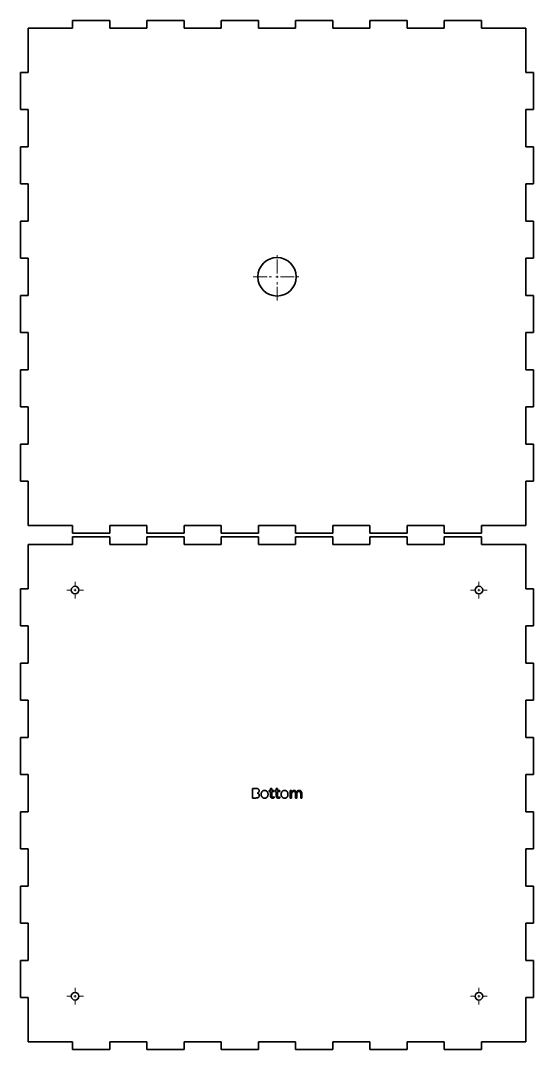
# Model space of a CAD drawing. Header units: millimetres. Extents: x 169 to 1381, y 42 to 1448.
# Drawn here: x 572 to 972, y 645 to 1448 of the extents above; entities that cross this region are included whole.
import ezdxf

# ---------------------------------------------------------------- set-up
doc = ezdxf.new("R2010")
doc.units = ezdxf.units.MM
doc.header["$LTSCALE"] = 0.75
doc.linetypes.add('CENTER2', pattern=[28.575, 19.05, -3.175, 3.175, -3.175])
doc.layers.add('Smart Centers', color=7, linetype='CENTER2', lineweight=18)
doc.layers.add('Visible', color=7, linetype='Continuous', lineweight=35)

# ---------------------------------------------------------------- blocks, each defined once
blk = doc.blocks.new('*U2')
at = {"layer": 'Smart Centers', "color": 0, "ltscale": 0.75, "transparency": 16777216}
for p, q in [((0, 2.678906), (0, 18.5)), ((-18.5, 0), (-2.678906, 0)), ((2.678906, 0), (18.5, 0)), ((0, -18.5), (0, -2.678906))]:
    blk.add_line(p, q, dxfattribs=at)
at = {"layer": 'Smart Centers', "color": 0, "linetype": 'Continuous', "ltscale": 0.75, "transparency": 16777216}
for p, q in [((-0.892969, 0), (0.892969, 0)), ((0, -0.892969), (0, 0.892969))]:
    blk.add_line(p, q, dxfattribs=at)
blk = doc.blocks.new('*U3')
at = {"layer": 'Smart Centers', "color": 0, "ltscale": 0.75, "transparency": 16777216}
for p, q in [((-6.5, 0), (-2.678906, 0)), ((0, 2.678906), (0, 6.5)), ((2.678906, 0), (6.5, 0)), ((0, -6.5), (0, -2.678906))]:
    blk.add_line(p, q, dxfattribs=at)
at = {"layer": 'Smart Centers', "color": 0, "linetype": 'Continuous', "ltscale": 0.75, "transparency": 16777216}
for p, q in [((-0.892969, 0), (0.892969, 0)), ((0, -0.892969), (0, 0.892969))]:
    blk.add_line(p, q, dxfattribs=at)
blk = doc.blocks.new('*U4')
at = {"layer": 'Smart Centers', "color": 0, "ltscale": 0.75, "transparency": 16777216}
for p, q in [((-6.5, 0), (-2.678906, 0)), ((0, 2.678906), (0, 6.5)), ((2.678906, 0), (6.5, 0)), ((0, -6.5), (0, -2.678906))]:
    blk.add_line(p, q, dxfattribs=at)
at = {"layer": 'Smart Centers', "color": 0, "linetype": 'Continuous', "ltscale": 0.75, "transparency": 16777216}
for p, q in [((-0.892969, 0), (0.892969, 0)), ((0, -0.892969), (0, 0.892969))]:
    blk.add_line(p, q, dxfattribs=at)
blk = doc.blocks.new('*U5')
at = {"layer": 'Smart Centers', "color": 0, "ltscale": 0.75, "transparency": 16777216}
for p, q in [((-6.5, 0), (-2.678906, 0)), ((0, 2.678906), (0, 6.5)), ((2.678906, 0), (6.5, 0)), ((0, -6.5), (0, -2.678906))]:
    blk.add_line(p, q, dxfattribs=at)
at = {"layer": 'Smart Centers', "color": 0, "linetype": 'Continuous', "ltscale": 0.75, "transparency": 16777216}
for p, q in [((-0.892969, 0), (0.892969, 0)), ((0, -0.892969), (0, 0.892969))]:
    blk.add_line(p, q, dxfattribs=at)
blk = doc.blocks.new('*U6')
at = {"layer": 'Smart Centers', "color": 0, "ltscale": 0.75, "transparency": 16777216}
for p, q in [((-6.5, 0), (-2.678906, 0)), ((0, 2.678906), (0, 6.5)), ((2.678906, 0), (6.5, 0)), ((0, -6.5), (0, -2.678906))]:
    blk.add_line(p, q, dxfattribs=at)
at = {"layer": 'Smart Centers', "color": 0, "linetype": 'Continuous', "ltscale": 0.75, "transparency": 16777216}
for p, q in [((-0.892969, 0), (0.892969, 0)), ((0, -0.892969), (0, 0.892969))]:
    blk.add_line(p, q, dxfattribs=at)

msp = doc.modelspace()

# ---------------------------------------------------------------- linework, layer by layer
at = {"layer": 'Visible'}
for p, q in [((612.791933, 1448.299296), (612.791933, 1442.299296)), ((641.791933, 1448.299296), (612.791933, 1448.299296)), ((641.791933, 1442.299296), (641.791933, 1448.299296)), ((670.791933, 1448.299296), (670.791933, 1442.299296)), ((699.791933, 1448.299296), (670.791933, 1448.299296)), ((699.791933, 1442.299296), (699.791933, 1448.299296)), ((728.791933, 1448.299296), (728.791933, 1442.299296)), ((757.791933, 1448.299296), (728.791933, 1448.299296)), ((757.791933, 1442.299296), (757.791933, 1448.299296)), ((786.791933, 1448.299296), (786.791933, 1442.299296)), ((815.791933, 1448.299296), (786.791933, 1448.299296)), ((815.791933, 1442.299296), (815.791933, 1448.299296)), ((844.791933, 1448.299296), (844.791933, 1442.299296)), ((873.791933, 1448.299296), (844.791933, 1448.299296)), ((873.791933, 1442.299296), (873.791933, 1448.299296)), ((902.791933, 1448.299296), (902.791933, 1442.299296)), ((931.791933, 1448.299296), (902.791933, 1448.299296)), ((931.791933, 1442.299296), (931.791933, 1448.299296)), ((578.291933, 1442.299296), (578.291933, 1407.799296)), ((612.791933, 1442.299296), (578.291933, 1442.299296)), ((670.791933, 1442.299296), (641.791933, 1442.299296)), ((728.791933, 1442.299296), (699.791933, 1442.299296)), ((786.791933, 1442.299296), (757.791933, 1442.299296)), ((844.791933, 1442.299296), (815.791933, 1442.299296)), ((902.791933, 1442.299296), (873.791933, 1442.299296)), ((966.291933, 1442.299296), (931.791933, 1442.299296)), ((966.291933, 1407.799296), (966.291933, 1442.299296)), ((572.291933, 1407.799296), (572.291933, 1378.799296)), ((578.291933, 1407.799296), (572.291933, 1407.799296)), ((972.291933, 1407.799296), (966.291933, 1407.799296)), ((972.291933, 1378.799296), (972.291933, 1407.799296)), ((572.291933, 1378.799296), (578.291933, 1378.799296)), ((578.291933, 1378.799296), (578.291933, 1349.799296)), ((966.291933, 1378.799296), (972.291933, 1378.799296)), ((966.291933, 1349.799296), (966.291933, 1378.799296)), ((572.291933, 1349.799296), (572.291933, 1320.799296)), ((578.291933, 1349.799296), (572.291933, 1349.799296)), ((972.291933, 1349.799296), (966.291933, 1349.799296)), ((972.291933, 1320.799296), (972.291933, 1349.799296)), ((572.291933, 1320.799296), (578.291933, 1320.799296)), ((578.291933, 1320.799296), (578.291933, 1291.799296)), ((966.291933, 1320.799296), (972.291933, 1320.799296)), ((966.291933, 1291.799296), (966.291933, 1320.799296)), ((572.291933, 1291.799296), (572.291933, 1262.799296)), ((578.291933, 1291.799296), (572.291933, 1291.799296)), ((972.291933, 1291.799296), (966.291933, 1291.799296)), ((972.291933, 1262.799296), (972.291933, 1291.799296)), ((572.291933, 1262.799296), (578.291933, 1262.799296)), ((578.291933, 1262.799296), (578.291933, 1233.799296)), ((966.291933, 1262.799296), (972.291933, 1262.799296)), ((966.291933, 1233.799296), (966.291933, 1262.799296)), ((572.291933, 1233.799296), (572.291933, 1204.799296)), ((578.291933, 1233.799296), (572.291933, 1233.799296)), ((972.291933, 1233.799296), (966.291933, 1233.799296)), ((972.291933, 1204.799296), (972.291933, 1233.799296)), ((572.291933, 1204.799296), (578.291933, 1204.799296)), ((578.291933, 1204.799296), (578.291933, 1175.799296)), ((966.291933, 1204.799296), (972.291933, 1204.799296)), ((966.291933, 1175.799296), (966.291933, 1204.799296)), ((572.291933, 1175.799296), (572.291933, 1146.799296)), ((578.291933, 1175.799296), (572.291933, 1175.799296)), ((972.291933, 1175.799296), (966.291933, 1175.799296)), ((972.291933, 1146.799296), (972.291933, 1175.799296)), ((572.291933, 1146.799296), (578.291933, 1146.799296)), ((578.291933, 1146.799296), (578.291933, 1117.799296)), ((966.291933, 1146.799296), (972.291933, 1146.799296)), ((966.291933, 1117.799296), (966.291933, 1146.799296)), ((572.291933, 1117.799296), (572.291933, 1088.799296)), ((578.291933, 1117.799296), (572.291933, 1117.799296)), ((972.291933, 1117.799296), (966.291933, 1117.799296)), ((972.291933, 1088.799296), (972.291933, 1117.799296)), ((572.291933, 1088.799296), (578.291933, 1088.799296)), ((578.291933, 1088.799296), (578.291933, 1054.299296)), ((966.291933, 1088.799296), (972.291933, 1088.799296)), ((966.291933, 1054.299296), (966.291933, 1088.799296)), ((578.291933, 1054.299296), (612.791933, 1054.299296)), ((612.791933, 1054.299296), (612.791933, 1048.299296)), ((641.791933, 1054.299296), (670.791933, 1054.299296)), ((641.791933, 1048.299296), (641.791933, 1054.299296)), ((670.791933, 1054.299296), (670.791933, 1048.299296)), ((699.791933, 1054.299296), (728.791933, 1054.299296)), ((699.791933, 1048.299296), (699.791933, 1054.299296)), ((728.791933, 1054.299296), (728.791933, 1048.299296)), ((757.791933, 1054.299296), (786.791933, 1054.299296)), ((757.791933, 1048.299296), (757.791933, 1054.299296)), ((786.791933, 1054.299296), (786.791933, 1048.299296)), ((815.791933, 1054.299296), (844.791933, 1054.299296)), ((815.791933, 1048.299296), (815.791933, 1054.299296)), ((844.791933, 1054.299296), (844.791933, 1048.299296)), ((873.791933, 1054.299296), (902.791933, 1054.299296)), ((873.791933, 1048.299296), (873.791933, 1054.299296)), ((902.791933, 1054.299296), (902.791933, 1048.299296)), ((931.791933, 1054.299296), (966.291933, 1054.299296)), ((931.791933, 1048.299296), (931.791933, 1054.299296)), ((612.791933, 1048.299296), (641.791933, 1048.299296)), ((612.791933, 1045.299296), (612.791933, 1039.299296)), ((641.791933, 1045.299296), (612.791933, 1045.299296)), ((641.791933, 1039.299296), (641.791933, 1045.299296)), ((670.791933, 1048.299296), (699.791933, 1048.299296)), ((670.791933, 1045.299296), (670.791933, 1039.299296)), ((699.791933, 1045.299296), (670.791933, 1045.299296)), ((699.791933, 1039.299296), (699.791933, 1045.299296)), ((728.791933, 1048.299296), (757.791933, 1048.299296)), ((728.791933, 1045.299296), (728.791933, 1039.299296)), ((757.791933, 1045.299296), (728.791933, 1045.299296)), ((757.791933, 1039.299296), (757.791933, 1045.299296)), ((786.791933, 1048.299296), (815.791933, 1048.299296)), ((786.791933, 1045.299296), (786.791933, 1039.299296)), ((815.791933, 1045.299296), (786.791933, 1045.299296)), ((815.791933, 1039.299296), (815.791933, 1045.299296)), ((844.791933, 1048.299296), (873.791933, 1048.299296)), ((844.791933, 1045.299296), (844.791933, 1039.299296)), ((873.791933, 1045.299296), (844.791933, 1045.299296)), ((873.791933, 1039.299296), (873.791933, 1045.299296)), ((902.791933, 1048.299296), (931.791933, 1048.299296)), ((902.791933, 1045.299296), (902.791933, 1039.299296)), ((931.791933, 1045.299296), (902.791933, 1045.299296)), ((931.791933, 1039.299296), (931.791933, 1045.299296)), ((578.291933, 1039.299296), (578.291933, 1004.799296)), ((612.791933, 1039.299296), (578.291933, 1039.299296)), ((670.791933, 1039.299296), (641.791933, 1039.299296)), ((728.791933, 1039.299296), (699.791933, 1039.299296)), ((786.791933, 1039.299296), (757.791933, 1039.299296)), ((844.791933, 1039.299296), (815.791933, 1039.299296)), ((902.791933, 1039.299296), (873.791933, 1039.299296)), ((966.291933, 1039.299296), (931.791933, 1039.299296)), ((966.291933, 1004.799296), (966.291933, 1039.299296)), ((572.291933, 1004.799296), (572.291933, 975.799296)), ((578.291933, 1004.799296), (572.291933, 1004.799296)), ((972.291933, 1004.799296), (966.291933, 1004.799296)), ((972.291933, 975.799296), (972.291933, 1004.799296)), ((572.291933, 975.799296), (578.291933, 975.799296)), ((578.291933, 975.799296), (578.291933, 946.799296)), ((966.291933, 975.799296), (972.291933, 975.799296)), ((966.291933, 946.799296), (966.291933, 975.799296)), ((572.291933, 946.799296), (572.291933, 917.799296)), ((578.291933, 946.799296), (572.291933, 946.799296)), ((972.291933, 946.799296), (966.291933, 946.799296)), ((972.291933, 917.799296), (972.291933, 946.799296)), ((572.291933, 917.799296), (578.291933, 917.799296)), ((578.291933, 917.799296), (578.291933, 888.799296)), ((966.291933, 917.799296), (972.291933, 917.799296)), ((966.291933, 888.799296), (966.291933, 917.799296)), ((572.291933, 888.799296), (572.291933, 859.799296)), ((578.291933, 888.799296), (572.291933, 888.799296)), ((972.291933, 888.799296), (966.291933, 888.799296)), ((972.291933, 859.799296), (972.291933, 888.799296)), ((572.291933, 859.799296), (578.291933, 859.799296)), ((578.291933, 859.799296), (578.291933, 830.799296)), ((966.291933, 859.799296), (972.291933, 859.799296)), ((966.291933, 830.799296), (966.291933, 859.799296)), ((753.091933, 849.067296), (755.911933, 849.067296)), ((753.091933, 841.531296), (753.091933, 849.067296)), ((755.911933, 849.067296), (756.074933, 849.064296)), ((756.074933, 849.064296), (756.231933, 849.056296)), ((756.231933, 849.056296), (756.382933, 849.042296)), ((756.382933, 849.042296), (756.528933, 849.023296)), ((756.528933, 849.023296), (756.669933, 848.999296)), ((756.669933, 848.999296), (756.803933, 848.969296)), ((756.803933, 848.969296), (756.932933, 848.933296)), ((756.932933, 848.933296), (757.055933, 848.892296)), ((757.082933, 845.361296), (756.943933, 845.323296)), ((756.943933, 845.323296), (757.034933, 845.307296)), ((757.034933, 845.307296), (757.123933, 845.287296)), ((757.055933, 848.892296), (757.173933, 848.846296)), ((757.214933, 845.405296), (757.082933, 845.361296)), ((757.123933, 845.287296), (757.210933, 845.263296)), ((757.173933, 848.846296), (757.285933, 848.794296)), ((757.210933, 845.263296), (757.295933, 845.236296)), ((757.339933, 845.455296), (757.214933, 845.405296)), ((757.285933, 848.794296), (757.391933, 848.738296)), ((757.295933, 845.236296), (757.377933, 845.205296)), ((757.457933, 845.511296), (757.339933, 845.455296)), ((757.377933, 845.205296), (757.457933, 845.171296)), ((757.391933, 848.738296), (757.492933, 848.678296)), ((757.568933, 845.573296), (757.457933, 845.511296)), ((757.457933, 845.171296), (757.535933, 845.133296)), ((757.492933, 848.678296), (757.588933, 848.615296)), ((757.535933, 845.133296), (757.611933, 845.091296)), ((757.671933, 845.641296), (757.568933, 845.573296)), ((757.588933, 848.615296), (757.678933, 848.548296)), ((757.611933, 845.091296), (757.685933, 845.045296)), ((757.768933, 845.715296), (757.671933, 845.641296)), ((757.678933, 848.548296), (757.762933, 848.477296)), ((757.685933, 845.045296), (757.756933, 844.996296)), ((757.756933, 844.996296), (757.825933, 844.944296)), ((757.762933, 848.477296), (757.841933, 848.404296)), ((757.857933, 845.795296), (757.768933, 845.715296)), ((757.825933, 844.944296), (757.890933, 844.889296)), ((757.841933, 848.404296), (757.914933, 848.327296)), ((757.939933, 845.882296), (757.857933, 845.795296)), ((757.890933, 844.889296), (757.953933, 844.833296)), ((757.914933, 848.327296), (757.982933, 848.246296)), ((758.014933, 845.974296), (757.939933, 845.882296)), ((757.953933, 844.833296), (758.012933, 844.774296)), ((757.982933, 848.246296), (758.044933, 848.162296)), ((758.012933, 844.774296), (758.069933, 844.712296)), ((758.082933, 846.071296), (758.014933, 845.974296)), ((758.044933, 848.162296), (758.101933, 848.074296)), ((758.069933, 844.712296), (758.122933, 844.649296)), ((758.143933, 846.172296), (758.082933, 846.071296)), ((758.101933, 848.074296), (758.152933, 847.984296)), ((758.122933, 844.649296), (758.172933, 844.583296)), ((758.196933, 846.276296), (758.143933, 846.172296)), ((758.152933, 847.984296), (758.198933, 847.892296)), ((758.172933, 844.583296), (758.220933, 844.515296)), ((758.242933, 846.383296), (758.196933, 846.276296)), ((758.198933, 847.892296), (758.239933, 847.799296)), ((758.220933, 844.515296), (758.264933, 844.445296)), ((758.239933, 847.799296), (758.274933, 847.703296)), ((758.282933, 846.494296), (758.242933, 846.383296)), ((758.264933, 844.445296), (758.305933, 844.372296)), ((758.274933, 847.703296), (758.304933, 847.607296)), ((758.314933, 846.608296), (758.282933, 846.494296)), ((758.304933, 847.607296), (758.328933, 847.508296)), ((758.305933, 844.372296), (758.343933, 844.298296)), ((758.339933, 846.726296), (758.314933, 846.608296)), ((758.328933, 847.508296), (758.347933, 847.409296)), ((758.357933, 846.847296), (758.339933, 846.726296)), ((758.343933, 844.298296), (758.376933, 844.222296)), ((758.347933, 847.409296), (758.360933, 847.307296)), ((758.367933, 846.971296), (758.357933, 846.847296)), ((758.360933, 847.307296), (758.368933, 847.204296)), ((758.371933, 847.099296), (758.367933, 846.971296)), ((758.368933, 847.204296), (758.371933, 847.099296)), ((758.376933, 844.222296), (758.406933, 844.146296)), ((758.406933, 844.146296), (758.432933, 844.069296)), ((758.432933, 844.069296), (758.454933, 843.990296)), ((758.454933, 843.990296), (758.471933, 843.911296)), ((758.471933, 843.203296), (758.457933, 843.129296)), ((758.471933, 843.911296), (758.485933, 843.830296)), ((758.482933, 843.279296), (758.471933, 843.203296)), ((758.491933, 843.354296), (758.482933, 843.279296)), ((758.485933, 843.830296), (758.495933, 843.749296)), ((758.498933, 843.430296), (758.491933, 843.354296)), ((758.495933, 843.749296), (758.501933, 843.666296)), ((758.502933, 843.506296), (758.498933, 843.430296)), ((758.501933, 843.666296), (758.503933, 843.583296)), ((758.503933, 843.583296), (758.502933, 843.506296)), ((759.949933, 844.399296), (759.952933, 844.594296)), ((759.952933, 844.205296), (759.949933, 844.399296)), ((759.952933, 844.594296), (759.963933, 844.782296)), ((759.963933, 844.018296), (759.952933, 844.205296)), ((759.963933, 844.782296), (759.980933, 844.964296)), ((759.980933, 843.837296), (759.963933, 844.018296)), ((759.980933, 844.964296), (760.005933, 845.140296)), ((760.005933, 843.662296), (759.980933, 843.837296)), ((760.005933, 845.140296), (760.036933, 845.309296)), ((760.036933, 843.493296), (760.005933, 843.662296)), ((760.036933, 845.309296), (760.074933, 845.471296)), ((760.074933, 843.331296), (760.036933, 843.493296)), ((760.074933, 845.471296), (760.120933, 845.628296)), ((760.120933, 843.174296), (760.074933, 843.331296)), ((760.120933, 845.628296), (760.172933, 845.778296)), ((760.172933, 843.024296), (760.120933, 843.174296)), ((760.172933, 845.778296), (760.231933, 845.921296)), ((760.231933, 845.921296), (760.297933, 846.058296)), ((760.297933, 846.058296), (760.369933, 846.189296)), ((760.369933, 846.189296), (760.446933, 846.313296)), ((760.446933, 846.313296), (760.529933, 846.430296)), ((760.529933, 846.430296), (760.616933, 846.541296)), ((760.616933, 846.541296), (760.709933, 846.645296)), ((760.709933, 846.645296), (760.806933, 846.743296)), ((760.806933, 846.743296), (760.909933, 846.834296)), ((760.909933, 846.834296), (761.017933, 846.919296)), ((761.017933, 846.919296), (761.130933, 846.997296)), ((761.130933, 846.997296), (761.248933, 847.069296)), ((761.248933, 847.069296), (761.370933, 847.134296)), ((761.370933, 847.134296), (761.496933, 847.192296)), ((761.496933, 847.192296), (761.625933, 847.243296)), ((761.625933, 847.243296), (761.758933, 847.288296)), ((761.758933, 847.288296), (761.894933, 847.326296)), ((761.894933, 847.326296), (762.033933, 847.356296)), ((762.033933, 847.356296), (762.176933, 847.380296)), ((762.176933, 847.380296), (762.322933, 847.397296)), ((762.322933, 847.397296), (762.472933, 847.408296)), ((762.472933, 847.408296), (762.625933, 847.411296)), ((762.625933, 847.411296), (762.777933, 847.408296)), ((762.777933, 847.408296), (762.926933, 847.397296)), ((762.926933, 847.397296), (763.071933, 847.380296)), ((763.071933, 847.380296), (763.213933, 847.356296)), ((763.213933, 847.356296), (763.352933, 847.326296)), ((763.352933, 847.326296), (763.487933, 847.288296)), ((763.487933, 847.288296), (763.619933, 847.243296)), ((763.619933, 847.243296), (763.748933, 847.192296)), ((763.748933, 847.192296), (763.874933, 847.134296)), ((763.874933, 847.134296), (763.996933, 847.069296)), ((763.996933, 847.069296), (764.114933, 846.997296)), ((764.114933, 846.997296), (764.227933, 846.919296)), ((764.227933, 846.919296), (764.335933, 846.834296)), ((764.335933, 846.834296), (764.437933, 846.743296)), ((764.437933, 846.743296), (764.535933, 846.645296)), ((764.535933, 846.645296), (764.627933, 846.541296)), ((764.627933, 846.541296), (764.714933, 846.430296)), ((764.714933, 846.430296), (764.796933, 846.313296)), ((764.796933, 846.313296), (764.872933, 846.189296)), ((764.872933, 846.189296), (764.944933, 846.058296)), ((764.944933, 846.058296), (765.010933, 845.921296)), ((765.010933, 845.921296), (765.068933, 845.778296)), ((765.068933, 845.778296), (765.120933, 845.628296)), ((765.120933, 843.174296), (765.068933, 843.024296)), ((765.120933, 845.628296), (765.165933, 845.471296)), ((765.165933, 843.331296), (765.120933, 843.174296)), ((765.165933, 845.471296), (765.203933, 845.309296)), ((765.203933, 843.493296), (765.165933, 843.331296)), ((765.203933, 845.309296), (765.234933, 845.140296)), ((765.234933, 843.662296), (765.203933, 843.493296)), ((765.234933, 845.140296), (765.258933, 844.964296)), ((765.258933, 843.837296), (765.234933, 843.662296)), ((765.258933, 844.964296), (765.275933, 844.782296)), ((765.275933, 844.018296), (765.258933, 843.837296)), ((765.275933, 844.782296), (765.286933, 844.594296)), ((765.286933, 844.205296), (765.275933, 844.018296)), ((765.286933, 844.594296), (765.289933, 844.399296)), ((765.289933, 844.399296), (765.286933, 844.205296)), ((766.303933, 847.267296), (767.227933, 847.267296)), ((766.303933, 846.619296), (766.303933, 847.267296)), ((767.227933, 846.619296), (766.303933, 846.619296)), ((767.227933, 847.267296), (767.227933, 848.863296)), ((767.227933, 848.863296), (768.151933, 848.863296)), ((767.227933, 843.007296), (767.227933, 846.619296)), ((768.151933, 848.863296), (768.151933, 847.267296)), ((768.151933, 847.267296), (769.963933, 847.267296)), ((768.151933, 846.619296), (768.151933, 843.031296)), ((769.963933, 846.619296), (768.151933, 846.619296)), ((769.963933, 847.267296), (769.963933, 846.619296)), ((770.815933, 847.267296), (771.739933, 847.267296)), ((770.815933, 846.619296), (770.815933, 847.267296)), ((771.739933, 846.619296), (770.815933, 846.619296)), ((771.739933, 847.267296), (771.739933, 848.863296)), ((771.739933, 848.863296), (772.663933, 848.863296)), ((771.739933, 843.007296), (771.739933, 846.619296)), ((772.663933, 848.863296), (772.663933, 847.267296)), ((772.663933, 847.267296), (774.475933, 847.267296)), ((772.663933, 846.619296), (772.663933, 843.031296)), ((774.475933, 846.619296), (772.663933, 846.619296)), ((774.475933, 847.267296), (774.475933, 846.619296)), ((775.531933, 844.399296), (775.534933, 844.594296)), ((775.534933, 844.205296), (775.531933, 844.399296)), ((775.534933, 844.594296), (775.545933, 844.782296)), ((775.545933, 844.018296), (775.534933, 844.205296)), ((775.545933, 844.782296), (775.562933, 844.964296)), ((775.562933, 843.837296), (775.545933, 844.018296)), ((775.562933, 844.964296), (775.587933, 845.140296)), ((775.587933, 843.662296), (775.562933, 843.837296)), ((775.587933, 845.140296), (775.618933, 845.309296)), ((775.618933, 843.493296), (775.587933, 843.662296)), ((775.618933, 845.309296), (775.656933, 845.471296)), ((775.656933, 843.331296), (775.618933, 843.493296)), ((775.656933, 845.471296), (775.702933, 845.628296)), ((775.702933, 843.174296), (775.656933, 843.331296)), ((775.702933, 845.628296), (775.754933, 845.778296)), ((775.754933, 843.024296), (775.702933, 843.174296)), ((775.754933, 845.778296), (775.813933, 845.921296)), ((775.813933, 845.921296), (775.879933, 846.058296)), ((775.879933, 846.058296), (775.951933, 846.189296)), ((775.951933, 846.189296), (776.028933, 846.313296)), ((776.028933, 846.313296), (776.111933, 846.430296)), ((776.111933, 846.430296), (776.198933, 846.541296)), ((776.198933, 846.541296), (776.291933, 846.645296)), ((776.291933, 846.645296), (776.388933, 846.743296)), ((776.388933, 846.743296), (776.491933, 846.834296)), ((776.491933, 846.834296), (776.599933, 846.919296)), ((776.599933, 846.919296), (776.712933, 846.997296)), ((776.712933, 846.997296), (776.830933, 847.069296)), ((776.830933, 847.069296), (776.952933, 847.134296)), ((776.952933, 847.134296), (777.078933, 847.192296)), ((777.078933, 847.192296), (777.207933, 847.243296)), ((777.207933, 847.243296), (777.340933, 847.288296)), ((777.340933, 847.288296), (777.476933, 847.326296)), ((777.476933, 847.326296), (777.615933, 847.356296)), ((777.615933, 847.356296), (777.758933, 847.380296)), ((777.758933, 847.380296), (777.904933, 847.397296)), ((777.904933, 847.397296), (778.054933, 847.408296)), ((778.054933, 847.408296), (778.207933, 847.411296)), ((778.207933, 847.411296), (778.359933, 847.408296)), ((778.359933, 847.408296), (778.508933, 847.397296)), ((778.508933, 847.397296), (778.653933, 847.380296)), ((778.653933, 847.380296), (778.795933, 847.356296)), ((778.795933, 847.356296), (778.934933, 847.326296)), ((778.934933, 847.326296), (779.069933, 847.288296)), ((779.069933, 847.288296), (779.201933, 847.243296)), ((779.201933, 847.243296), (779.330933, 847.192296)), ((779.330933, 847.192296), (779.456933, 847.134296)), ((779.456933, 847.134296), (779.578933, 847.069296)), ((779.578933, 847.069296), (779.696933, 846.997296)), ((779.696933, 846.997296), (779.809933, 846.919296)), ((779.809933, 846.919296), (779.917933, 846.834296)), ((779.917933, 846.834296), (780.019933, 846.743296)), ((780.019933, 846.743296), (780.117933, 846.645296)), ((780.117933, 846.645296), (780.209933, 846.541296)), ((780.209933, 846.541296), (780.296933, 846.430296)), ((780.296933, 846.430296), (780.378933, 846.313296)), ((780.378933, 846.313296), (780.454933, 846.189296)), ((780.454933, 846.189296), (780.526933, 846.058296)), ((780.526933, 846.058296), (780.592933, 845.921296)), ((780.592933, 845.921296), (780.650933, 845.778296)), ((780.650933, 845.778296), (780.702933, 845.628296)), ((780.702933, 843.174296), (780.650933, 843.024296)), ((780.702933, 845.628296), (780.747933, 845.471296)), ((780.747933, 843.331296), (780.702933, 843.174296)), ((780.747933, 845.471296), (780.785933, 845.309296)), ((780.785933, 843.493296), (780.747933, 843.331296)), ((780.785933, 845.309296), (780.816933, 845.140296)), ((780.816933, 843.662296), (780.785933, 843.493296)), ((780.816933, 845.140296), (780.840933, 844.964296)), ((780.840933, 843.837296), (780.816933, 843.662296)), ((780.840933, 844.964296), (780.857933, 844.782296)), ((780.857933, 844.018296), (780.840933, 843.837296)), ((780.857933, 844.782296), (780.868933, 844.594296)), ((780.868933, 844.205296), (780.857933, 844.018296)), ((780.868933, 844.594296), (780.871933, 844.399296)), ((780.871933, 844.399296), (780.868933, 844.205296)), ((782.689933, 847.267296), (783.493933, 847.267296)), ((782.689933, 841.531296), (782.689933, 847.267296)), ((783.493933, 847.267296), (783.601933, 846.115296)), ((783.601933, 846.115296), (783.657933, 846.237296)), ((783.627933, 844.386296), (783.625933, 844.243296)), ((783.625933, 844.243296), (783.625933, 841.531296)), ((783.633933, 844.525296), (783.627933, 844.386296)), ((783.643933, 844.661296), (783.633933, 844.525296)), ((783.658933, 844.792296), (783.643933, 844.661296)), ((783.657933, 846.237296), (783.718933, 846.353296)), ((783.676933, 844.919296), (783.658933, 844.792296)), ((783.698933, 845.042296), (783.676933, 844.919296)), ((783.725933, 845.161296), (783.698933, 845.042296)), ((783.718933, 846.353296), (783.783933, 846.463296)), ((783.756933, 845.276296), (783.725933, 845.161296)), ((783.790933, 845.387296), (783.756933, 845.276296)), ((783.783933, 846.463296), (783.852933, 846.568296)), ((783.829933, 845.494296), (783.790933, 845.387296)), ((783.872933, 845.597296), (783.829933, 845.494296)), ((783.852933, 846.568296), (783.926933, 846.667296)), ((783.918933, 845.694296), (783.872933, 845.597296)), ((783.967933, 845.787296), (783.918933, 845.694296)), ((783.926933, 846.667296), (784.004933, 846.760296)), ((784.020933, 845.875296), (783.967933, 845.787296)), ((784.004933, 846.760296), (784.086933, 846.847296)), ((784.076933, 845.958296), (784.020933, 845.875296)), ((784.136933, 846.037296), (784.076933, 845.958296)), ((784.086933, 846.847296), (784.173933, 846.929296)), ((784.200933, 846.110296), (784.136933, 846.037296)), ((784.173933, 846.929296), (784.264933, 847.005296)), ((784.267933, 846.178296), (784.200933, 846.110296)), ((784.264933, 847.005296), (784.360933, 847.075296)), ((784.337933, 846.242296), (784.267933, 846.178296)), ((784.411933, 846.301296), (784.337933, 846.242296)), ((784.360933, 847.075296), (784.460933, 847.139296)), ((784.488933, 846.355296), (784.411933, 846.301296)), ((784.460933, 847.139296), (784.563933, 847.196296)), ((784.568933, 846.403296), (784.488933, 846.355296)), ((784.563933, 847.196296), (784.671933, 847.246296)), ((784.650933, 846.445296), (784.568933, 846.403296)), ((784.735933, 846.481296), (784.650933, 846.445296)), ((784.671933, 847.246296), (784.782933, 847.290296)), ((784.824933, 846.512296), (784.735933, 846.481296)), ((784.782933, 847.290296), (784.898933, 847.327296)), ((784.914933, 846.538296), (784.824933, 846.512296)), ((784.898933, 847.327296), (785.017933, 847.357296)), ((785.008933, 846.558296), (784.914933, 846.538296)), ((785.104933, 846.572296), (785.008933, 846.558296)), ((785.017933, 847.357296), (785.140933, 847.381296)), ((785.203933, 846.580296), (785.104933, 846.572296)), ((785.140933, 847.381296), (785.267933, 847.398296)), ((785.305933, 846.583296), (785.203933, 846.580296)), ((785.267933, 847.398296), (785.398933, 847.408296)), ((785.438933, 846.579296), (785.305933, 846.583296)), ((785.398933, 847.408296), (785.533933, 847.411296)), ((785.565933, 846.566296), (785.438933, 846.579296)), ((785.533933, 847.411296), (785.667933, 847.408296)), ((785.686933, 846.544296), (785.565933, 846.566296)), ((785.667933, 847.408296), (785.796933, 847.399296)), ((785.802933, 846.514296), (785.686933, 846.544296)), ((785.796933, 847.399296), (785.922933, 847.384296)), ((785.912933, 846.476296), (785.802933, 846.514296)), ((786.016933, 846.429296), (785.912933, 846.476296)), ((785.922933, 847.384296), (786.044933, 847.363296)), ((786.115933, 846.373296), (786.016933, 846.429296)), ((786.044933, 847.363296), (786.162933, 847.335296)), ((786.207933, 846.308296), (786.115933, 846.373296)), ((786.162933, 847.335296), (786.276933, 847.302296)), ((786.295933, 846.236296), (786.207933, 846.308296)), ((786.276933, 847.302296), (786.387933, 847.263296)), ((786.376933, 846.154296), (786.295933, 846.236296)), ((786.451933, 846.064296), (786.376933, 846.154296)), ((786.387933, 847.263296), (786.493933, 847.217296)), ((786.517933, 845.967296), (786.451933, 846.064296)), ((786.493933, 847.217296), (786.595933, 847.166296)), ((786.576933, 845.861296), (786.517933, 845.967296)), ((786.628933, 845.748296), (786.576933, 845.861296)), ((786.595933, 847.166296), (786.694933, 847.108296)), ((786.671933, 845.627296), (786.628933, 845.748296)), ((786.706933, 845.498296), (786.671933, 845.627296)), ((786.694933, 847.108296), (786.788933, 847.045296)), ((786.734933, 845.361296), (786.706933, 845.498296)), ((786.753933, 845.216296), (786.734933, 845.361296)), ((786.765933, 845.063296), (786.753933, 845.216296)), ((786.769933, 844.903296), (786.765933, 845.063296)), ((786.769933, 841.531296), (786.769933, 844.903296)), ((786.788933, 847.045296), (786.878933, 846.976296)), ((786.878933, 846.976296), (786.964933, 846.903296)), ((786.964933, 846.903296), (787.044933, 846.824296)), ((787.044933, 846.824296), (787.121933, 846.740296)), ((787.121933, 846.740296), (787.193933, 846.650296)), ((787.193933, 846.650296), (787.260933, 846.556296)), ((787.260933, 846.556296), (787.323933, 846.456296)), ((787.323933, 846.456296), (787.381933, 846.351296)), ((787.381933, 846.351296), (787.435933, 846.241296)), ((787.435933, 846.241296), (787.484933, 846.126296)), ((787.484933, 846.126296), (787.524912, 846.018171)), ((787.524912, 846.018171), (787.559933, 846.105296)), ((787.559933, 846.105296), (787.602933, 846.204296)), ((787.602933, 846.204296), (787.648933, 846.299296)), ((787.648933, 846.299296), (787.697933, 846.390296)), ((787.697933, 844.523296), (787.693933, 844.315296)), ((787.693933, 844.315296), (787.693933, 841.531296)), ((787.697933, 846.390296), (787.749933, 846.477296)), ((787.710933, 844.721296), (787.697933, 844.523296)), ((787.730933, 844.911296), (787.710933, 844.721296)), ((787.759933, 845.091296), (787.730933, 844.911296)), ((787.749933, 846.477296), (787.804933, 846.561296)), ((787.796933, 845.262296), (787.759933, 845.091296)), ((787.842933, 845.424296), (787.796933, 845.262296)), ((787.804933, 846.561296), (787.861933, 846.640296)), ((787.896933, 845.577296), (787.842933, 845.424296)), ((787.861933, 846.640296), (787.921933, 846.715296)), ((787.958933, 845.720296), (787.896933, 845.577296)), ((787.921933, 846.715296), (787.984933, 846.787296)), ((788.028933, 845.855296), (787.958933, 845.720296)), ((787.984933, 846.787296), (788.049933, 846.855296)), ((788.107933, 845.980296), (788.028933, 845.855296)), ((788.049933, 846.855296), (788.116933, 846.918296)), ((788.193933, 846.095296), (788.107933, 845.980296)), ((788.116933, 846.918296), (788.186933, 846.978296)), ((788.186933, 846.978296), (788.259933, 847.034296)), ((788.287933, 846.197296), (788.193933, 846.095296)), ((788.259933, 847.034296), (788.334933, 847.086296)), ((788.388933, 846.288296), (788.287933, 846.197296)), ((788.334933, 847.086296), (788.412933, 847.134296)), ((788.497933, 846.366296), (788.388933, 846.288296)), ((788.412933, 847.134296), (788.492933, 847.179296)), ((788.492933, 847.179296), (788.575933, 847.219296)), ((788.613933, 846.432296), (788.497933, 846.366296)), ((788.575933, 847.219296), (788.660933, 847.255296)), ((788.736933, 846.487296), (788.613933, 846.432296)), ((788.660933, 847.255296), (788.748933, 847.288296)), ((788.866933, 846.529296), (788.736933, 846.487296)), ((788.748933, 847.288296), (788.837933, 847.317296)), ((788.837933, 847.317296), (788.929933, 847.342296)), ((789.004933, 846.559296), (788.866933, 846.529296)), ((788.929933, 847.342296), (789.023933, 847.363296)), ((789.149933, 846.577296), (789.004933, 846.559296)), ((789.023933, 847.363296), (789.120933, 847.380296)), ((789.120933, 847.380296), (789.219933, 847.394296)), ((789.301933, 846.583296), (789.149933, 846.577296)), ((789.219933, 847.394296), (789.320933, 847.403296)), ((789.431933, 846.579296), (789.301933, 846.583296)), ((789.320933, 847.403296), (789.423933, 847.409296)), ((789.423933, 847.409296), (789.529933, 847.411296)), ((789.556933, 846.566296), (789.431933, 846.579296)), ((789.529933, 847.411296), (789.663933, 847.408296)), ((789.676933, 846.544296), (789.556933, 846.566296)), ((789.663933, 847.408296), (789.792933, 847.399296)), ((789.790933, 846.514296), (789.676933, 846.544296)), ((789.899933, 846.476296), (789.790933, 846.514296)), ((789.792933, 847.399296), (789.918933, 847.384296)), ((790.002933, 846.429296), (789.899933, 846.476296)), ((789.918933, 847.384296), (790.040933, 847.363296)), ((790.100933, 846.373296), (790.002933, 846.429296)), ((790.040933, 847.363296), (790.158933, 847.335296)), ((790.192933, 846.308296), (790.100933, 846.373296)), ((790.158933, 847.335296), (790.272933, 847.302296)), ((790.279933, 846.236296), (790.192933, 846.308296)), ((790.272933, 847.302296), (790.383933, 847.263296)), ((790.360933, 846.154296), (790.279933, 846.236296)), ((790.435933, 846.064296), (790.360933, 846.154296)), ((790.383933, 847.263296), (790.489933, 847.217296)), ((790.501933, 845.967296), (790.435933, 846.064296)), ((790.489933, 847.217296), (790.591933, 847.166296)), ((790.560933, 845.861296), (790.501933, 845.967296)), ((790.612933, 845.748296), (790.560933, 845.861296)), ((790.591933, 847.166296), (790.690933, 847.108296)), ((790.655933, 845.627296), (790.612933, 845.748296)), ((790.690933, 845.498296), (790.655933, 845.627296)), ((790.690933, 847.108296), (790.784933, 847.045296)), ((790.718933, 845.361296), (790.690933, 845.498296)), ((790.737933, 845.216296), (790.718933, 845.361296)), ((790.749933, 845.063296), (790.737933, 845.216296)), ((790.753933, 844.903296), (790.749933, 845.063296)), ((790.753933, 841.531296), (790.753933, 844.903296)), ((790.784933, 847.045296), (790.874933, 846.976296)), ((790.874933, 846.976296), (790.960933, 846.903296)), ((790.960933, 846.903296), (791.040933, 846.824296)), ((791.040933, 846.824296), (791.117933, 846.740296)), ((791.117933, 846.740296), (791.189933, 846.650296)), ((791.189933, 846.650296), (791.256933, 846.556296)), ((791.256933, 846.556296), (791.319933, 846.456296)), ((791.319933, 846.456296), (791.377933, 846.351296)), ((791.377933, 846.351296), (791.431933, 846.241296)), ((791.431933, 846.241296), (791.480933, 846.126296)), ((791.480933, 846.126296), (791.524933, 846.007296)), ((791.524933, 846.007296), (791.563933, 845.884296)), ((791.563933, 845.884296), (791.596933, 845.756296)), ((791.596933, 845.756296), (791.624933, 845.625296)), ((791.624933, 845.625296), (791.648933, 845.489296)), ((791.648933, 845.489296), (791.666933, 845.348296)), ((791.666933, 845.348296), (791.679933, 845.204296)), ((791.679933, 845.204296), (791.686933, 845.056296)), ((791.686933, 845.056296), (791.689933, 844.903296)), ((791.689933, 844.903296), (791.689933, 841.531296)), ((755.911933, 841.531296), (753.091933, 841.531296)), ((756.056933, 841.533296), (755.911933, 841.531296)), ((756.197933, 841.538296), (756.056933, 841.533296)), ((756.332933, 841.547296), (756.197933, 841.538296)), ((756.463933, 841.559296), (756.332933, 841.547296)), ((756.589933, 841.574296), (756.463933, 841.559296)), ((756.710933, 841.594296), (756.589933, 841.574296)), ((756.827933, 841.616296), (756.710933, 841.594296)), ((756.938933, 841.642296), (756.827933, 841.616296)), ((757.045933, 841.672296), (756.938933, 841.642296)), ((757.147933, 841.705296), (757.045933, 841.672296)), ((757.245933, 841.741296), (757.147933, 841.705296)), ((757.338933, 841.779296), (757.245933, 841.741296)), ((757.428933, 841.820296), (757.338933, 841.779296)), ((757.514933, 841.863296), (757.428933, 841.820296)), ((757.595933, 841.909296), (757.514933, 841.863296)), ((757.673933, 841.957296), (757.595933, 841.909296)), ((757.747933, 842.007296), (757.673933, 841.957296)), ((757.817933, 842.060296), (757.747933, 842.007296)), ((757.883933, 842.115296), (757.817933, 842.060296)), ((757.945933, 842.173296), (757.883933, 842.115296)), ((758.003933, 842.233296), (757.945933, 842.173296)), ((758.058933, 842.293296), (758.003933, 842.233296)), ((758.110933, 842.356296), (758.058933, 842.293296)), ((758.158933, 842.420296), (758.110933, 842.356296)), ((758.202933, 842.485296), (758.158933, 842.420296)), ((758.243933, 842.552296), (758.202933, 842.485296)), ((758.281933, 842.620296), (758.243933, 842.552296)), ((758.316933, 842.689296), (758.281933, 842.620296)), ((758.346933, 842.761296), (758.316933, 842.689296)), ((758.374933, 842.833296), (758.346933, 842.761296)), ((758.399933, 842.906296), (758.374933, 842.833296)), ((758.420933, 842.980296), (758.399933, 842.906296)), ((758.440933, 843.054296), (758.420933, 842.980296)), ((758.457933, 843.129296), (758.440933, 843.054296)), ((760.231933, 842.881296), (760.172933, 843.024296)), ((760.297933, 842.743296), (760.231933, 842.881296)), ((760.369933, 842.612296), (760.297933, 842.743296)), ((760.446933, 842.487296), (760.369933, 842.612296)), ((760.529933, 842.370296), (760.446933, 842.487296)), ((760.616933, 842.258296), (760.529933, 842.370296)), ((760.709933, 842.154296), (760.616933, 842.258296)), ((760.806933, 842.055296), (760.709933, 842.154296)), ((760.909933, 841.964296), (760.806933, 842.055296)), ((761.017933, 841.879296), (760.909933, 841.964296)), ((761.130933, 841.801296), (761.017933, 841.879296)), ((761.248933, 841.729296), (761.130933, 841.801296)), ((761.370933, 841.664296), (761.248933, 841.729296)), ((761.496933, 841.606296), (761.370933, 841.664296)), ((761.625933, 841.555296), (761.496933, 841.606296)), ((761.758933, 841.510296), (761.625933, 841.555296)), ((761.894933, 841.472296), (761.758933, 841.510296)), ((762.033933, 841.442296), (761.894933, 841.472296)), ((762.176933, 841.418296), (762.033933, 841.442296)), ((762.322933, 841.401296), (762.176933, 841.418296)), ((762.472933, 841.390296), (762.322933, 841.401296)), ((762.625933, 841.387296), (762.472933, 841.390296)), ((762.777933, 841.390296), (762.625933, 841.387296)), ((762.926933, 841.401296), (762.777933, 841.390296)), ((763.071933, 841.418296), (762.926933, 841.401296)), ((763.213933, 841.442296), (763.071933, 841.418296)), ((763.352933, 841.472296), (763.213933, 841.442296)), ((763.487933, 841.510296), (763.352933, 841.472296)), ((763.619933, 841.555296), (763.487933, 841.510296)), ((763.748933, 841.606296), (763.619933, 841.555296)), ((763.874933, 841.664296), (763.748933, 841.606296)), ((763.996933, 841.729296), (763.874933, 841.664296)), ((764.114933, 841.801296), (763.996933, 841.729296)), ((764.227933, 841.879296), (764.114933, 841.801296)), ((764.335933, 841.964296), (764.227933, 841.879296)), ((764.437933, 842.055296), (764.335933, 841.964296)), ((764.535933, 842.154296), (764.437933, 842.055296)), ((764.627933, 842.258296), (764.535933, 842.154296)), ((764.714933, 842.370296), (764.627933, 842.258296)), ((764.796933, 842.487296), (764.714933, 842.370296)), ((764.872933, 842.612296), (764.796933, 842.487296)), ((764.944933, 842.743296), (764.872933, 842.612296)), ((765.010933, 842.881296), (764.944933, 842.743296)), ((765.068933, 843.024296), (765.010933, 842.881296)), ((767.229933, 842.901296), (767.227933, 843.007296)), ((767.236933, 842.798296), (767.229933, 842.901296)), ((767.246933, 842.699296), (767.236933, 842.798296)), ((767.262933, 842.604296), (767.246933, 842.699296)), ((767.281933, 842.512296), (767.262933, 842.604296)), ((767.305933, 842.424296), (767.281933, 842.512296)), ((767.333933, 842.339296), (767.305933, 842.424296)), ((767.365933, 842.258296), (767.333933, 842.339296)), ((767.402933, 842.181296), (767.365933, 842.258296)), ((767.443933, 842.107296), (767.402933, 842.181296)), ((767.488933, 842.037296), (767.443933, 842.107296)), ((767.536933, 841.970296), (767.488933, 842.037296)), ((767.587933, 841.907296), (767.536933, 841.970296)), ((767.641933, 841.848296), (767.587933, 841.907296)), ((767.698933, 841.792296), (767.641933, 841.848296)), ((767.758933, 841.740296), (767.698933, 841.792296)), ((767.822933, 841.691296), (767.758933, 841.740296)), ((767.888933, 841.646296), (767.822933, 841.691296)), ((767.958933, 841.605296), (767.888933, 841.646296)), ((768.031933, 841.567296), (767.958933, 841.605296)), ((768.106933, 841.533296), (768.031933, 841.567296)), ((768.184933, 841.502296), (768.106933, 841.533296)), ((768.151933, 843.031296), (768.159933, 842.862296)), ((768.159933, 842.862296), (768.184933, 842.711296)), ((768.184933, 842.711296), (768.226933, 842.578296)), ((768.263933, 841.475296), (768.184933, 841.502296)), ((768.226933, 842.578296), (768.283933, 842.463296)), ((768.344933, 841.452296), (768.263933, 841.475296)), ((768.283933, 842.463296), (768.358933, 842.365296)), ((768.427933, 841.432296), (768.344933, 841.452296)), ((768.358933, 842.365296), (768.449933, 842.285296)), ((768.512933, 841.416296), (768.427933, 841.432296)), ((768.449933, 842.285296), (768.557933, 842.223296)), ((768.599933, 841.403296), (768.512933, 841.416296)), ((768.557933, 842.223296), (768.681933, 842.179296)), ((768.688933, 841.394296), (768.599933, 841.403296)), ((768.681933, 842.179296), (768.822933, 842.152296)), ((768.778933, 841.389296), (768.688933, 841.394296)), ((768.871933, 841.387296), (768.778933, 841.389296)), ((768.822933, 842.152296), (768.979933, 842.143296)), ((768.936933, 841.388296), (768.871933, 841.387296)), ((769.000933, 841.390296), (768.936933, 841.388296)), ((768.979933, 842.143296), (769.077933, 842.145296)), ((769.064933, 841.395296), (769.000933, 841.390296)), ((769.127933, 841.400296), (769.064933, 841.395296)), ((769.077933, 842.145296), (769.125933, 842.148296)), ((769.125933, 842.148296), (769.221933, 842.156296)), ((769.190933, 841.408296), (769.127933, 841.400296)), ((769.252933, 841.417296), (769.190933, 841.408296)), ((769.221933, 842.156296), (769.269933, 842.162296)), ((769.314933, 841.428296), (769.252933, 841.417296)), ((769.269933, 842.162296), (769.316933, 842.169296)), ((769.376933, 841.441296), (769.314933, 841.428296)), ((769.316933, 842.169296), (769.410933, 842.187296)), ((769.437933, 841.455296), (769.376933, 841.441296)), ((769.410933, 842.187296), (769.456933, 842.197296)), ((769.498933, 841.471296), (769.437933, 841.455296)), ((769.456933, 842.197296), (769.503933, 842.208296)), ((769.559933, 841.488296), (769.498933, 841.471296)), ((769.503933, 842.208296), (769.551933, 842.221296)), ((769.551933, 842.221296), (769.600933, 842.234296)), ((769.619933, 841.507296), (769.559933, 841.488296)), ((769.600933, 842.234296), (769.650933, 842.249296)), ((769.680933, 841.526296), (769.619933, 841.507296)), ((769.650933, 842.249296), (769.701933, 842.265296)), ((769.741933, 841.546296), (769.680933, 841.526296)), ((769.701933, 842.265296), (769.754933, 842.281296)), ((769.802933, 841.567296), (769.741933, 841.546296)), ((769.754933, 842.281296), (769.807933, 842.299296)), ((769.863933, 841.589296), (769.802933, 841.567296)), ((769.807933, 842.299296), (769.862933, 842.318296)), ((769.862933, 842.318296), (769.918933, 842.338296)), ((769.924933, 841.612296), (769.863933, 841.589296)), ((769.918933, 842.338296), (769.975933, 842.359296)), ((769.985933, 841.636296), (769.924933, 841.612296)), ((769.975933, 842.359296), (770.107933, 841.687296)), ((770.046933, 841.661296), (769.985933, 841.636296)), ((770.107933, 841.687296), (770.046933, 841.661296)), ((771.741933, 842.901296), (771.739933, 843.007296)), ((771.748933, 842.798296), (771.741933, 842.901296)), ((771.758933, 842.699296), (771.748933, 842.798296)), ((771.774933, 842.604296), (771.758933, 842.699296)), ((771.793933, 842.512296), (771.774933, 842.604296)), ((771.817933, 842.424296), (771.793933, 842.512296)), ((771.845933, 842.339296), (771.817933, 842.424296)), ((771.877933, 842.258296), (771.845933, 842.339296)), ((771.914933, 842.181296), (771.877933, 842.258296)), ((771.955933, 842.107296), (771.914933, 842.181296)), ((772.000933, 842.037296), (771.955933, 842.107296)), ((772.048933, 841.970296), (772.000933, 842.037296)), ((772.099933, 841.907296), (772.048933, 841.970296)), ((772.153933, 841.848296), (772.099933, 841.907296)), ((772.210933, 841.792296), (772.153933, 841.848296)), ((772.270933, 841.740296), (772.210933, 841.792296)), ((772.334933, 841.691296), (772.270933, 841.740296)), ((772.400933, 841.646296), (772.334933, 841.691296)), ((772.470933, 841.605296), (772.400933, 841.646296)), ((772.543933, 841.567296), (772.470933, 841.605296)), ((772.618933, 841.533296), (772.543933, 841.567296)), ((772.696933, 841.502296), (772.618933, 841.533296)), ((772.663933, 843.031296), (772.671933, 842.862296)), ((772.671933, 842.862296), (772.696933, 842.711296)), ((772.696933, 842.711296), (772.738933, 842.578296)), ((772.775933, 841.475296), (772.696933, 841.502296)), ((772.738933, 842.578296), (772.795933, 842.463296)), ((772.856933, 841.452296), (772.775933, 841.475296)), ((772.795933, 842.463296), (772.870933, 842.365296)), ((772.939933, 841.432296), (772.856933, 841.452296)), ((772.870933, 842.365296), (772.961933, 842.285296)), ((773.024933, 841.416296), (772.939933, 841.432296)), ((772.961933, 842.285296), (773.069933, 842.223296)), ((773.111933, 841.403296), (773.024933, 841.416296)), ((773.069933, 842.223296), (773.193933, 842.179296)), ((773.200933, 841.394296), (773.111933, 841.403296)), ((773.193933, 842.179296), (773.334933, 842.152296)), ((773.290933, 841.389296), (773.200933, 841.394296)), ((773.383933, 841.387296), (773.290933, 841.389296)), ((773.334933, 842.152296), (773.491933, 842.143296)), ((773.448933, 841.388296), (773.383933, 841.387296)), ((773.512933, 841.390296), (773.448933, 841.388296)), ((773.491933, 842.143296), (773.589933, 842.145296)), ((773.576933, 841.395296), (773.512933, 841.390296)), ((773.639933, 841.400296), (773.576933, 841.395296)), ((773.589933, 842.145296), (773.637933, 842.148296)), ((773.637933, 842.148296), (773.733933, 842.156296)), ((773.702933, 841.408296), (773.639933, 841.400296)), ((773.764933, 841.417296), (773.702933, 841.408296)), ((773.733933, 842.156296), (773.781933, 842.162296)), ((773.826933, 841.428296), (773.764933, 841.417296)), ((773.781933, 842.162296), (773.828933, 842.169296)), ((773.888933, 841.441296), (773.826933, 841.428296)), ((773.828933, 842.169296), (773.922933, 842.187296)), ((773.949933, 841.455296), (773.888933, 841.441296)), ((773.922933, 842.187296), (773.968933, 842.197296)), ((774.010933, 841.471296), (773.949933, 841.455296)), ((773.968933, 842.197296), (774.015933, 842.208296)), ((774.071933, 841.488296), (774.010933, 841.471296)), ((774.015933, 842.208296), (774.063933, 842.221296)), ((774.063933, 842.221296), (774.112933, 842.234296)), ((774.131933, 841.507296), (774.071933, 841.488296)), ((774.112933, 842.234296), (774.162933, 842.249296)), ((774.192933, 841.526296), (774.131933, 841.507296)), ((774.162933, 842.249296), (774.213933, 842.265296)), ((774.253933, 841.546296), (774.192933, 841.526296)), ((774.213933, 842.265296), (774.266933, 842.281296)), ((774.314933, 841.567296), (774.253933, 841.546296)), ((774.266933, 842.281296), (774.319933, 842.299296)), ((774.375933, 841.589296), (774.314933, 841.567296)), ((774.319933, 842.299296), (774.374933, 842.318296)), ((774.374933, 842.318296), (774.430933, 842.338296)), ((774.436933, 841.612296), (774.375933, 841.589296)), ((774.430933, 842.338296), (774.487933, 842.359296)), ((774.497933, 841.636296), (774.436933, 841.612296)), ((774.487933, 842.359296), (774.619933, 841.687296)), ((774.558933, 841.661296), (774.497933, 841.636296)), ((774.619933, 841.687296), (774.558933, 841.661296)), ((775.813933, 842.881296), (775.754933, 843.024296)), ((775.879933, 842.743296), (775.813933, 842.881296)), ((775.951933, 842.612296), (775.879933, 842.743296)), ((776.028933, 842.487296), (775.951933, 842.612296)), ((776.111933, 842.370296), (776.028933, 842.487296)), ((776.198933, 842.258296), (776.111933, 842.370296)), ((776.291933, 842.154296), (776.198933, 842.258296)), ((776.388933, 842.055296), (776.291933, 842.154296)), ((776.491933, 841.964296), (776.388933, 842.055296)), ((776.599933, 841.879296), (776.491933, 841.964296)), ((776.712933, 841.801296), (776.599933, 841.879296)), ((776.830933, 841.729296), (776.712933, 841.801296)), ((776.952933, 841.664296), (776.830933, 841.729296)), ((777.078933, 841.606296), (776.952933, 841.664296)), ((777.207933, 841.555296), (777.078933, 841.606296)), ((777.340933, 841.510296), (777.207933, 841.555296)), ((777.476933, 841.472296), (777.340933, 841.510296)), ((777.615933, 841.442296), (777.476933, 841.472296)), ((777.758933, 841.418296), (777.615933, 841.442296)), ((777.904933, 841.401296), (777.758933, 841.418296)), ((778.054933, 841.390296), (777.904933, 841.401296)), ((778.207933, 841.387296), (778.054933, 841.390296)), ((778.359933, 841.390296), (778.207933, 841.387296)), ((778.508933, 841.401296), (778.359933, 841.390296)), ((778.653933, 841.418296), (778.508933, 841.401296)), ((778.795933, 841.442296), (778.653933, 841.418296)), ((778.934933, 841.472296), (778.795933, 841.442296)), ((779.069933, 841.510296), (778.934933, 841.472296)), ((779.201933, 841.555296), (779.069933, 841.510296)), ((779.330933, 841.606296), (779.201933, 841.555296)), ((779.456933, 841.664296), (779.330933, 841.606296)), ((779.578933, 841.729296), (779.456933, 841.664296)), ((779.696933, 841.801296), (779.578933, 841.729296)), ((779.809933, 841.879296), (779.696933, 841.801296)), ((779.917933, 841.964296), (779.809933, 841.879296)), ((780.019933, 842.055296), (779.917933, 841.964296)), ((780.117933, 842.154296), (780.019933, 842.055296)), ((780.209933, 842.258296), (780.117933, 842.154296)), ((780.296933, 842.370296), (780.209933, 842.258296)), ((780.378933, 842.487296), (780.296933, 842.370296)), ((780.454933, 842.612296), (780.378933, 842.487296)), ((780.526933, 842.743296), (780.454933, 842.612296)), ((780.592933, 842.881296), (780.526933, 842.743296)), ((780.650933, 843.024296), (780.592933, 842.881296)), ((783.625933, 841.531296), (782.689933, 841.531296)), ((787.693933, 841.531296), (786.769933, 841.531296)), ((791.689933, 841.531296), (790.753933, 841.531296)), ((572.291933, 830.799296), (572.291933, 801.799296)), ((578.291933, 830.799296), (572.291933, 830.799296)), ((972.291933, 830.799296), (966.291933, 830.799296)), ((972.291933, 801.799296), (972.291933, 830.799296)), ((572.291933, 801.799296), (578.291933, 801.799296)), ((578.291933, 801.799296), (578.291933, 772.799296)), ((966.291933, 801.799296), (972.291933, 801.799296)), ((966.291933, 772.799296), (966.291933, 801.799296)), ((572.291933, 772.799296), (572.291933, 743.799296)), ((578.291933, 772.799296), (572.291933, 772.799296)), ((972.291933, 772.799296), (966.291933, 772.799296)), ((972.291933, 743.799296), (972.291933, 772.799296)), ((572.291933, 743.799296), (578.291933, 743.799296)), ((578.291933, 743.799296), (578.291933, 714.799296)), ((966.291933, 743.799296), (972.291933, 743.799296)), ((966.291933, 714.799296), (966.291933, 743.799296)), ((572.291933, 714.799296), (572.291933, 685.799296)), ((578.291933, 714.799296), (572.291933, 714.799296)), ((972.291933, 714.799296), (966.291933, 714.799296)), ((972.291933, 685.799296), (972.291933, 714.799296)), ((572.291933, 685.799296), (578.291933, 685.799296)), ((578.291933, 685.799296), (578.291933, 651.299296)), ((966.291933, 685.799296), (972.291933, 685.799296)), ((966.291933, 651.299296), (966.291933, 685.799296)), ((578.291933, 651.299296), (612.791933, 651.299296)), ((612.791933, 651.299296), (612.791933, 645.299296)), ((641.791933, 651.299296), (670.791933, 651.299296)), ((641.791933, 645.299296), (641.791933, 651.299296)), ((670.791933, 651.299296), (670.791933, 645.299296)), ((699.791933, 651.299296), (728.791933, 651.299296)), ((699.791933, 645.299296), (699.791933, 651.299296)), ((728.791933, 651.299296), (728.791933, 645.299296)), ((757.791933, 651.299296), (786.791933, 651.299296)), ((757.791933, 645.299296), (757.791933, 651.299296)), ((786.791933, 651.299296), (786.791933, 645.299296)), ((815.791933, 651.299296), (844.791933, 651.299296)), ((815.791933, 645.299296), (815.791933, 651.299296)), ((844.791933, 651.299296), (844.791933, 645.299296)), ((873.791933, 651.299296), (902.791933, 651.299296)), ((873.791933, 645.299296), (873.791933, 651.299296)), ((902.791933, 651.299296), (902.791933, 645.299296)), ((931.791933, 651.299296), (966.291933, 651.299296)), ((931.791933, 645.299296), (931.791933, 651.299296)), ((612.791933, 645.299296), (641.791933, 645.299296)), ((670.791933, 645.299296), (699.791933, 645.299296)), ((728.791933, 645.299296), (757.791933, 645.299296)), ((786.791933, 645.299296), (815.791933, 645.299296)), ((844.791933, 645.299296), (873.791933, 645.299296)), ((902.791933, 645.299296), (931.791933, 645.299296))]:
    msp.add_line(p, q, dxfattribs=at)
at = {"layer": 'Visible', "extrusion": (0, 0, -1)}
for centre, radius in [((-772.291945, 1248.299265), 15), ((-614.791924, 1003.799274), 3), ((-929.791924, 1003.799274), 3), ((-614.791924, 686.799274), 3), ((-929.791924, 686.799274), 3)]:
    msp.add_circle(centre, radius, dxfattribs=at)

# ---------------------------------------------------------------- block references
at = {"layer": 'Smart Centers', "ltscale": 0.75}
for name, p in [('*U2', (772.291945, 1248.299265)), ('*U4', (614.791924, 1003.799274)), ('*U6', (929.791924, 1003.799274)), ('*U3', (614.791924, 686.799274)), ('*U5', (929.791924, 686.799274))]:
    msp.add_blockref(name, p, dxfattribs=at)

doc.saveas('drawing.dxf')
